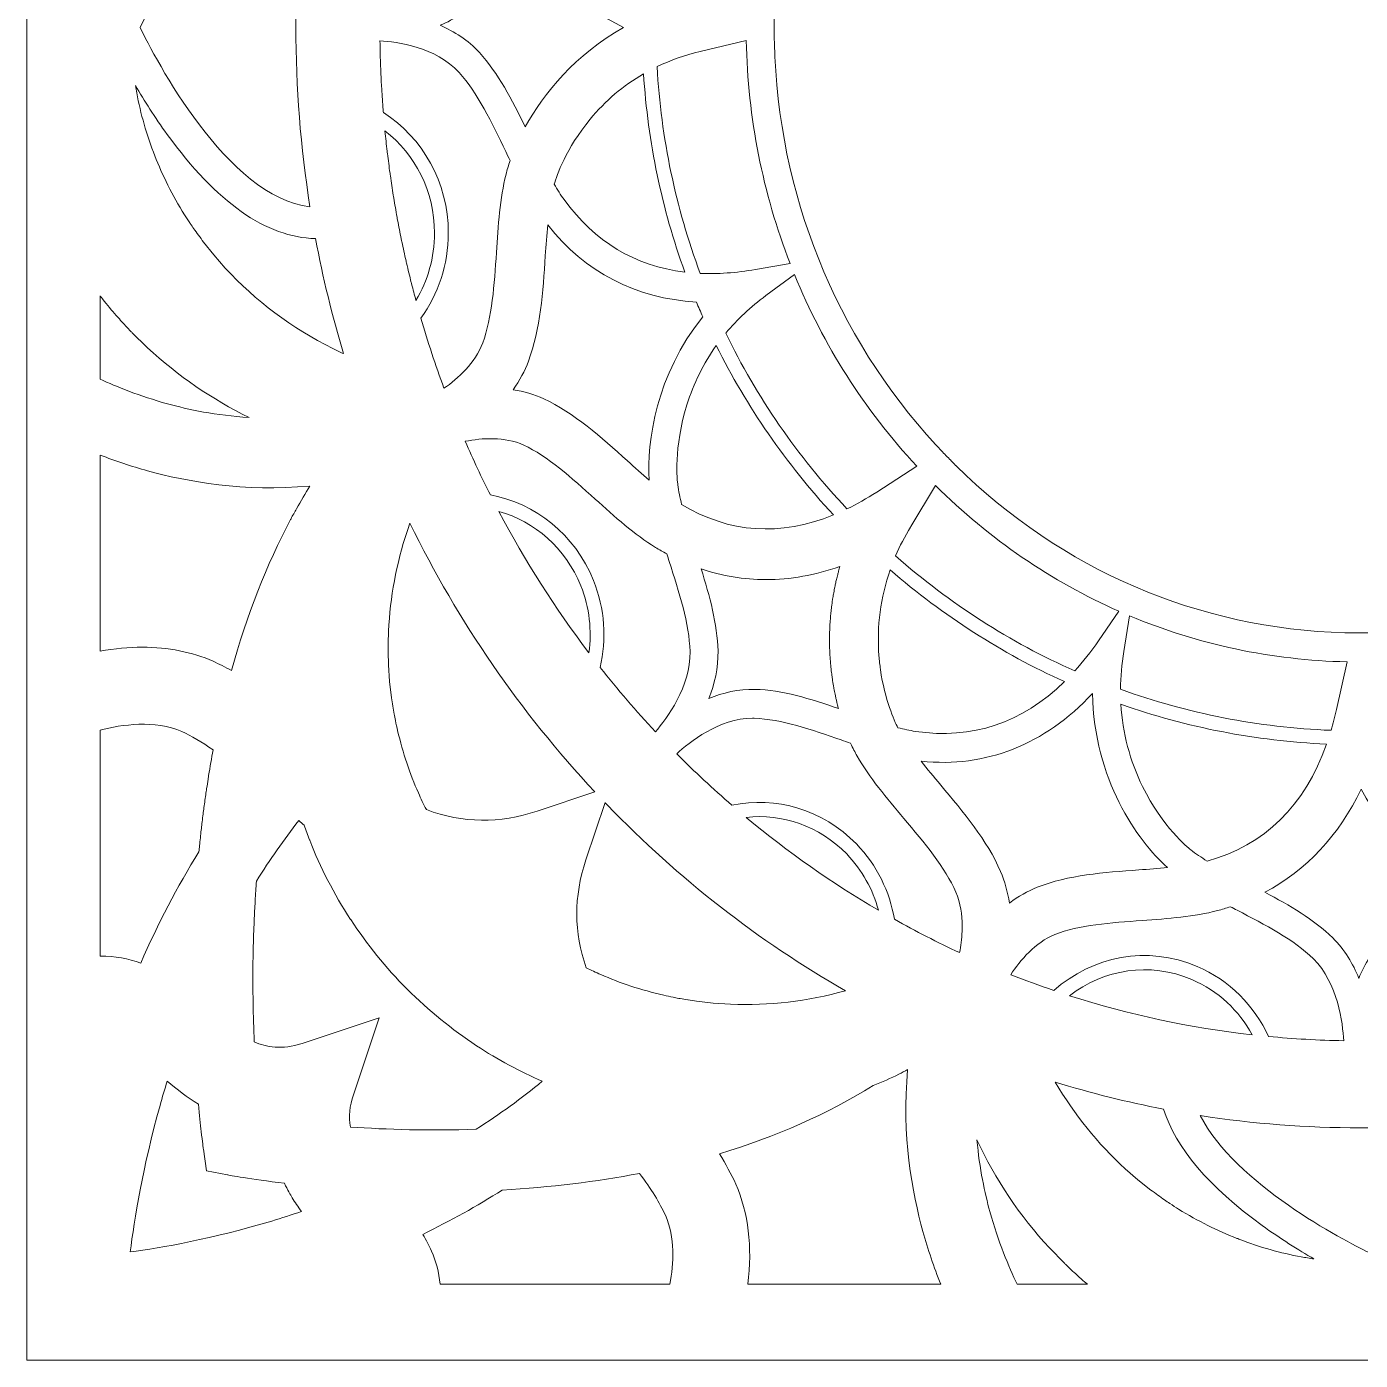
# Model space of a CAD drawing. Header units: millimetres. Extents: x -965 to 732, y -534 to 696.
# Drawn here: x 351.1 to 541.6, y 314.6 to 505 of the extents above; entities that cross this region are included whole.
import ezdxf

# ---------------------------------------------------------------- set-up
doc = ezdxf.new("R2010")
doc.units = ezdxf.units.MM
doc.header["$MEASUREMENT"] = 0
doc.layers.add('Layer 6', color=7, linetype='Continuous')

msp = doc.modelspace()

# ---------------------------------------------------------------- linework, layer by layer
at = {"layer": 'Layer 6', "lineweight": 0}
msp.add_lwpolyline([(351.09, 695.51), (351.09, 314.59), (732, 314.59), (732, 695.51), (351.09, 695.51)], dxfattribs=at)
for points, knots in [([(601.4, 444.52), (601.4, 444.52), (601.39, 444.53), (601.39, 444.53), (600.95, 444.06), (600.5, 443.6), (600.05, 443.14), (600.05, 443.14), (600.06, 443.13), (600.06, 443.13), (599.82, 442.89), (599.57, 442.65), (599.32, 442.4), (599.3, 442.39), (599.28, 442.37), (599.27, 442.35), (584.16, 427.45), (564.6, 419.05), (543.74, 418.5), (543.71, 418.5), (543.68, 418.49), (543.65, 418.49), (543.28, 418.48), (542.91, 418.47), (542.54, 418.47), (542.54, 418.47), (542.54, 418.48), (542.54, 418.48), (542.21, 418.48), (541.88, 418.47), (541.55, 418.47), (541.23, 418.47), (540.91, 418.48), (540.6, 418.48), (540.6, 418.48), (540.59, 418.47), (540.59, 418.47), (540.2, 418.47), (539.81, 418.48), (539.42, 418.49), (539.4, 418.49), (539.38, 418.5), (539.36, 418.5), (518.5, 419.04), (498.93, 427.45), (483.83, 442.35), (483.81, 442.37), (483.79, 442.39), (483.77, 442.4), (483.53, 442.64), (483.3, 442.87), (483.06, 443.11), (483.06, 443.11), (483.07, 443.12), (483.07, 443.12), (482.61, 443.58), (482.16, 444.04), (481.72, 444.51), (481.72, 444.51), (481.71, 444.5), (481.71, 444.5), (481.46, 444.76), (481.23, 445.02), (480.99, 445.28), (480.97, 445.3), (480.96, 445.32), (480.94, 445.34), (466.54, 460.96), (458.41, 481.2), (457.88, 502.78), (457.88, 502.81), (457.88, 502.84), (457.88, 502.87), (457.87, 503.27), (457.85, 503.68), (457.85, 504.08), (457.85, 504.08), (457.86, 504.08), (457.86, 504.08), (457.86, 504.4), (457.85, 504.73), (457.85, 505.05), (457.85, 505.37), (457.86, 505.69), (457.86, 506.01), (457.86, 506.01), (457.85, 506.01), (457.85, 506.01), (457.85, 506.42), (457.87, 506.82), (457.88, 507.23), (457.88, 507.26), (457.88, 507.29), (457.88, 507.32), (458.41, 528.9), (466.54, 549.14), (480.94, 564.76), (480.96, 564.78), (480.97, 564.79), (480.98, 564.81), (481.22, 565.07), (481.46, 565.33), (481.71, 565.59), (481.71, 565.59), (481.72, 565.58), (481.72, 565.58), (482.16, 566.05), (482.61, 566.52), (483.07, 566.98), (483.07, 566.98), (483.06, 566.99), (483.06, 566.99), (483.3, 567.23), (483.54, 567.46), (483.78, 567.7), (483.79, 567.71), (483.81, 567.73), (483.82, 567.74), (498.93, 582.65), (518.5, 591.05), (539.36, 591.6), (539.38, 591.6), (539.4, 591.6), (539.42, 591.6), (539.81, 591.61), (540.2, 591.63), (540.59, 591.63), (540.59, 591.63), (540.6, 591.62), (540.6, 591.62), (540.91, 591.62), (541.23, 591.63), (541.55, 591.63), (541.88, 591.63), (542.21, 591.62), (542.54, 591.62), (542.54, 591.62), (542.54, 591.63), (542.54, 591.63), (542.92, 591.62), (543.29, 591.61), (543.66, 591.6), (543.69, 591.6), (543.71, 591.6), (543.74, 591.6), (564.6, 591.05), (584.16, 582.64), (599.27, 567.74), (599.28, 567.73), (599.3, 567.71), (599.32, 567.69), (599.57, 567.45), (599.82, 567.21), (600.06, 566.96), (600.06, 566.96), (600.05, 566.95), (600.05, 566.95), (600.51, 566.49), (600.95, 566.03), (601.39, 565.57), (601.39, 565.57), (601.4, 565.57), (601.4, 565.57), (601.64, 565.32), (601.87, 565.07), (602.1, 564.82), (602.12, 564.8), (602.14, 564.78), (602.16, 564.75), (616.56, 549.13), (624.68, 528.89), (625.21, 507.32), (625.21, 507.29), (625.21, 507.25), (625.22, 507.22), (625.22, 506.81), (625.24, 506.41), (625.24, 506), (625.24, 506), (625.23, 506), (625.23, 506), (625.23, 505.68), (625.24, 505.37), (625.24, 505.05), (625.24, 504.73), (625.23, 504.41), (625.23, 504.09), (625.23, 504.09), (625.24, 504.09), (625.24, 504.09), (625.24, 503.68), (625.22, 503.28), (625.22, 502.87), (625.21, 502.84), (625.21, 502.81), (625.21, 502.77), (624.68, 481.2), (616.56, 460.96), (602.16, 445.34), (602.14, 445.32), (602.12, 445.3), (602.1, 445.28), (601.87, 445.03), (601.64, 444.77), (601.4, 444.52)], [0, 0, 0, 0, 1, 1, 1, 2, 2, 2, 3, 3, 3, 4, 4, 4, 5, 5, 5, 6, 6, 6, 7, 7, 7, 8, 8, 8, 9, 9, 9, 10, 10, 10, 11, 11, 11, 12, 12, 12, 13, 13, 13, 14, 14, 14, 15, 15, 15, 16, 16, 16, 17, 17, 17, 18, 18, 18, 19, 19, 19, 20, 20, 20, 21, 21, 21, 22, 22, 22, 23, 23, 23, 24, 24, 24, 25, 25, 25, 26, 26, 26, 27, 27, 27, 28, 28, 28, 29, 29, 29, 30, 30, 30, 31, 31, 31, 32, 32, 32, 33, 33, 33, 34, 34, 34, 35, 35, 35, 36, 36, 36, 37, 37, 37, 38, 38, 38, 39, 39, 39, 40, 40, 40, 41, 41, 41, 42, 42, 42, 43, 43, 43, 44, 44, 44, 45, 45, 45, 46, 46, 46, 47, 47, 47, 48, 48, 48, 49, 49, 49, 50, 50, 50, 51, 51, 51, 52, 52, 52, 53, 53, 53, 54, 54, 54, 55, 55, 55, 56, 56, 56, 57, 57, 57, 58, 58, 58, 59, 59, 59, 60, 60, 60, 61, 61, 61, 62, 62, 62, 63, 63, 63, 64, 64, 64, 65, 65, 65, 66, 66, 66, 67, 67, 67, 68, 68, 68, 68]), ([(391.55, 479.34), (379.72, 480.61), (369.34, 500.71), (367.28, 504.95), (368.42, 507.31), (371.49, 513.27), (375.8, 518.93), (382.4, 527.6), (387.83, 530.12), (391.52, 530.55), (390.2, 522.16), (389.53, 513.65), (389.53, 505.05), (389.53, 496.38), (390.21, 487.79), (391.55, 479.34)], [0, 0, 0, 0, 1, 1, 1, 2, 2, 2, 3, 3, 3, 4, 4, 4, 5, 5, 5, 5]), ([(422.07, 519.18), (422.15, 519.01), (422.24, 518.86), (422.32, 518.69), (422.34, 518.66), (422.36, 518.62), (422.38, 518.58), (425.42, 512.71), (430.13, 508.07), (436.31, 504.92), (429.44, 501.07), (424.95, 495.54), (422.3, 490.72), (420.42, 494.58), (418.42, 498.43), (415.75, 501.35), (414.12, 503.13), (412.15, 504.37), (410.16, 505.24), (412.15, 506.09), (414.12, 507.33), (415.76, 509.11), (418.31, 511.88), (420.26, 515.5), (422.07, 519.18)], [0, 0, 0, 0, 1, 1, 1, 2, 2, 2, 3, 3, 3, 4, 4, 4, 5, 5, 5, 6, 6, 6, 7, 7, 7, 8, 8, 8, 8]), ([(412.85, 498.5), (415.49, 495.62), (417.53, 491.35), (419.51, 487.22), (419.72, 486.79), (419.93, 486.35), (420.14, 485.92), (419.89, 485.22), (419.7, 484.57), (419.55, 483.98), (418.7, 480.55), (418.43, 476.61), (418.18, 472.8), (417.88, 468.22), (417.56, 463.48), (416.23, 459.9), (415.15, 457.01), (412.68, 454.8), (410.69, 453.4), (409.46, 456.71), (408.37, 460.06), (407.39, 463.44), (409.85, 466.83), (411.31, 471.03), (411.31, 475.58), (411.31, 482.84), (407.6, 489.21), (402.03, 492.8), (402.01, 492.98), (402, 493.15), (401.98, 493.33), (401.98, 493.41), (401.97, 493.48), (401.97, 493.56), (401.89, 494.55), (401.83, 495.55), (401.77, 496.55), (401.77, 496.6), (401.76, 496.66), (401.76, 496.72), (401.71, 497.73), (401.66, 498.75), (401.62, 499.77), (401.62, 499.81), (401.62, 499.85), (401.62, 499.89), (401.59, 500.92), (401.56, 501.96), (401.55, 503), (401.55, 503.01), (401.55, 503.01), (401.55, 503.02), (403.96, 502.89), (409.49, 502.17), (412.85, 498.5)], [0, 0, 0, 0, 1, 1, 1, 2, 2, 2, 3, 3, 3, 4, 4, 4, 5, 5, 5, 6, 6, 6, 7, 7, 7, 8, 8, 8, 9, 9, 9, 10, 10, 10, 11, 11, 11, 12, 12, 12, 13, 13, 13, 14, 14, 14, 15, 15, 15, 16, 16, 16, 17, 17, 17, 18, 18, 18, 18]), ([(447.29, 469.82), (443.79, 479.2), (441.7, 489.13), (441.13, 499.34), (443.06, 500.27), (445.11, 501), (447.3, 501.52), (447.3, 501.52), (453.86, 503.08), (453.86, 503.08), (454.09, 492), (456.23, 481.24), (460.12, 471.22), (460.12, 471.22), (455.19, 470.37), (455.19, 470.37), (452.4, 469.89), (449.77, 469.71), (447.29, 469.82)], [0, 0, 0, 0, 1, 1, 1, 2, 2, 2, 3, 3, 3, 4, 4, 4, 5, 5, 5, 6, 6, 6, 6]), ([(439.19, 498.32), (439.82, 488.54), (441.81, 479.03), (445.09, 470), (437.99, 470.87), (432.21, 474.32), (427.85, 480.35), (427.36, 481.02), (426.89, 481.76), (426.43, 482.55), (426.79, 483.79), (428.12, 487.65), (431.55, 491.82), (433.74, 494.47), (436.3, 496.64), (439.19, 498.32)], [0, 0, 0, 0, 1, 1, 1, 2, 2, 2, 3, 3, 3, 4, 4, 4, 5, 5, 5, 5]), ([(371.15, 489.67), (378.18, 479.96), (385.31, 474.95), (392.34, 474.78), (393.39, 469.23), (394.72, 463.75), (396.34, 458.35), (395.82, 458.59), (395.31, 458.83), (394.81, 459.08), (388.94, 462.01), (383.76, 465.88), (379.46, 470.57), (379.46, 470.57), (377.81, 472.44), (377.81, 472.44), (377.81, 472.44), (376.35, 474.28), (376.35, 474.28), (376.11, 474.61), (375.87, 474.94), (375.61, 475.29), (375.39, 475.59), (375.17, 475.89), (374.95, 476.2), (374.78, 476.45), (374.62, 476.7), (374.45, 476.95), (374.45, 476.95), (374.38, 477.05), (374.38, 477.05), (374.12, 477.44), (373.86, 477.82), (373.64, 478.18), (371.9, 480.98), (370.47, 483.81), (369.4, 486.58), (368.22, 489.61), (367.35, 492.64), (366.81, 495.58), (366.74, 495.93), (366.68, 496.28), (366.62, 496.63), (367.88, 494.49), (369.39, 492.09), (371.15, 489.67)], [0, 0, 0, 0, 1, 1, 1, 2, 2, 2, 3, 3, 3, 4, 4, 4, 5, 5, 5, 6, 6, 6, 7, 7, 7, 8, 8, 8, 9, 9, 9, 10, 10, 10, 11, 11, 11, 12, 12, 12, 13, 13, 13, 14, 14, 14, 15, 15, 15, 15]), ([(409.34, 475.58), (409.34, 472.05), (408.37, 468.76), (406.68, 465.96), (406.47, 466.74), (406.27, 467.52), (406.07, 468.3), (406.05, 468.37), (406.03, 468.44), (406.01, 468.52), (405.78, 469.43), (405.56, 470.35), (405.35, 471.27), (405.32, 471.39), (405.29, 471.5), (405.27, 471.62), (405.06, 472.52), (404.87, 473.42), (404.68, 474.32), (404.65, 474.46), (404.62, 474.6), (404.59, 474.73), (404.41, 475.63), (404.23, 476.53), (404.07, 477.43), (404.04, 477.57), (404.01, 477.71), (403.99, 477.86), (403.82, 478.76), (403.67, 479.66), (403.52, 480.57), (403.49, 480.71), (403.47, 480.84), (403.45, 480.98), (403.3, 481.9), (403.16, 482.82), (403.03, 483.74), (403.01, 483.86), (403, 483.99), (402.98, 484.12), (402.85, 485.05), (402.73, 485.98), (402.61, 486.92), (402.6, 487.03), (402.59, 487.15), (402.57, 487.26), (402.46, 488.21), (402.36, 489.16), (402.26, 490.12), (402.26, 490.14), (402.26, 490.16), (402.26, 490.17), (406.56, 486.84), (409.34, 481.54), (409.34, 475.58)], [0, 0, 0, 0, 1, 1, 1, 2, 2, 2, 3, 3, 3, 4, 4, 4, 5, 5, 5, 6, 6, 6, 7, 7, 7, 8, 8, 8, 9, 9, 9, 10, 10, 10, 11, 11, 11, 12, 12, 12, 13, 13, 13, 14, 14, 14, 15, 15, 15, 16, 16, 16, 17, 17, 17, 18, 18, 18, 18]), ([(440, 440.28), (438.98, 441.15), (437.94, 442.09), (436.88, 443.05), (433.14, 446.42), (429.27, 449.9), (424.93, 451.9), (423.58, 452.52), (422.13, 452.95), (420.58, 453.2), (421.51, 454.51), (422.24, 455.88), (422.76, 457.3), (424.47, 461.89), (424.82, 467.18), (425.16, 472.31), (425.27, 473.83), (425.37, 475.32), (425.5, 476.74), (430.85, 469.96), (438.08, 466.23), (446.75, 465.72), (447.04, 465.01), (447.34, 464.31), (447.65, 463.61), (441, 455.31), (439.62, 445.74), (440, 440.28)], [0, 0, 0, 0, 1, 1, 1, 2, 2, 2, 3, 3, 3, 4, 4, 4, 5, 5, 5, 6, 6, 6, 7, 7, 7, 8, 8, 8, 9, 9, 9, 9]), ([(450.94, 461.27), (452.58, 463.24), (454.49, 465.04), (456.67, 466.64), (456.67, 466.64), (460.75, 469.64), (460.75, 469.64), (464.86, 459.61), (470.73, 450.35), (478.21, 442.28), (478.21, 442.28), (472.5, 438.58), (472.5, 438.58), (471.07, 437.66), (469.66, 436.86), (468.25, 436.18), (461.15, 443.72), (455.35, 452.17), (450.94, 461.27)], [0, 0, 0, 0, 1, 1, 1, 2, 2, 2, 3, 3, 3, 4, 4, 4, 5, 5, 5, 6, 6, 6, 6]), ([(361.58, 466.6), (361.66, 466.5), (361.74, 466.4), (361.81, 466.3), (361.85, 466.25), (361.89, 466.2), (361.92, 466.16), (362.6, 465.31), (363.28, 464.5), (363.86, 463.81), (363.91, 463.76), (363.95, 463.71), (363.97, 463.69), (364.44, 463.17), (364.92, 462.66), (365.39, 462.15), (365.39, 462.15), (366, 461.49), (366, 461.49), (366.06, 461.44), (366.11, 461.38), (366.16, 461.33), (366.16, 461.33), (368.27, 459.27), (368.27, 459.27), (368.27, 459.27), (368.35, 459.19), (368.35, 459.19), (372.68, 455.19), (377.6, 451.81), (382.85, 449.24), (378.17, 449.52), (374.12, 450.38), (371.19, 451.19), (367.24, 452.28), (363.91, 453.64), (361.58, 454.72), (361.58, 454.72), (361.58, 466.6), (361.58, 466.6)], [0, 0, 0, 0, 1, 1, 1, 2, 2, 2, 3, 3, 3, 4, 4, 4, 5, 5, 5, 6, 6, 6, 7, 7, 7, 8, 8, 8, 9, 9, 9, 10, 10, 10, 11, 11, 11, 12, 12, 12, 13, 13, 13, 13]), ([(444.63, 436.81), (444.4, 437.78), (444.21, 438.72), (444.09, 439.63), (444.02, 440.15), (443.45, 444.88), (445.39, 451.03), (446.36, 454.11), (447.77, 456.94), (449.58, 459.5), (453.92, 450.77), (459.53, 442.63), (466.32, 435.32), (458.72, 432.22), (451.45, 432.71), (444.63, 436.81)], [0, 0, 0, 0, 1, 1, 1, 2, 2, 2, 3, 3, 3, 4, 4, 4, 5, 5, 5, 5]), ([(432.04, 425.97), (429.38, 432.59), (423.7, 436.99), (417.32, 438.17), (416.06, 440.68), (414.86, 443.23), (413.73, 445.83), (416.1, 446.3), (419.35, 446.54), (422.08, 445.29), (425.47, 443.73), (428.93, 440.61), (432.28, 437.59), (435.06, 435.08), (437.94, 432.49), (440.89, 430.69), (441.43, 430.36), (441.97, 430.05), (442.51, 429.76), (442.63, 429.4), (442.75, 429.03), (442.86, 428.67), (444.27, 424.3), (445.73, 419.78), (445.83, 415.81), (445.94, 410.79), (442.51, 406.23), (440.89, 404.36), (438.13, 407.32), (435.5, 410.38), (433, 413.54), (433.93, 417.55), (433.68, 421.88), (432.04, 425.97)], [0, 0, 0, 0, 1, 1, 1, 2, 2, 2, 3, 3, 3, 4, 4, 4, 5, 5, 5, 6, 6, 6, 7, 7, 7, 8, 8, 8, 9, 9, 9, 10, 10, 10, 11, 11, 11, 11]), ([(361.58, 443.87), (363.81, 443.01), (366.07, 442.26), (368.34, 441.63), (373.88, 440.09), (382.19, 438.56), (391.53, 439.45), (390.87, 438.38), (390.23, 437.3), (389.61, 436.19), (389.35, 435.72), (389.09, 435.24), (388.84, 434.77), (388.82, 434.73), (388.8, 434.69), (388.78, 434.65), (385.35, 428.21), (382.53, 421), (380.33, 413.1), (379.45, 413.59), (378.58, 414.03), (377.7, 414.42), (374.7, 415.75), (371.3, 416.43), (367.61, 416.43), (365.68, 416.43), (363.66, 416.24), (361.58, 415.86), (361.58, 415.86), (361.58, 443.87), (361.58, 443.87)], [0, 0, 0, 0, 1, 1, 1, 2, 2, 2, 3, 3, 3, 4, 4, 4, 5, 5, 5, 6, 6, 6, 7, 7, 7, 8, 8, 8, 9, 9, 9, 10, 10, 10, 10]), ([(507.09, 421.57), (507.09, 421.57), (504.18, 417.36), (504.18, 417.36), (503.09, 415.78), (501.96, 414.34), (500.78, 413.04), (491.55, 417.14), (482.93, 422.65), (475.19, 429.46), (475.8, 430.86), (476.5, 432.24), (477.32, 433.59), (477.32, 433.59), (477.35, 433.67), (477.35, 433.67), (477.35, 433.67), (480.89, 439.53), (480.89, 439.53), (488.63, 431.85), (497.49, 425.81), (507.09, 421.57)], [0, 0, 0, 0, 1, 1, 1, 2, 2, 2, 3, 3, 3, 4, 4, 4, 5, 5, 5, 6, 6, 6, 7, 7, 7, 7]), ([(418.53, 435.82), (423.63, 434.38), (428.05, 430.61), (430.23, 425.2), (431.49, 422.06), (431.82, 418.77), (431.38, 415.64), (426.56, 421.98), (422.27, 428.72), (418.53, 435.82)], [0, 0, 0, 0, 1, 1, 1, 2, 2, 2, 3, 3, 3, 3]), ([(402.77, 418.74), (403, 423.54), (403.89, 428.31), (405.43, 432.97), (405.56, 433.35), (405.69, 433.74), (405.83, 434.13), (412.71, 420.05), (421.58, 407.18), (432.24, 395.77), (432.24, 395.77), (424.01, 393.02), (424.01, 393.02), (418.6, 391.22), (413.41, 391.29), (408.17, 393.23), (407.78, 394.01), (407.4, 394.8), (407.03, 395.62), (405.82, 398.34), (404.82, 401.33), (404.07, 404.51), (403.96, 404.98), (403.86, 405.45), (403.76, 405.98), (403.7, 406.28), (403.64, 406.58), (403.58, 406.88), (403.51, 407.24), (403.46, 407.61), (403.39, 408.03), (403.33, 408.43), (403.27, 408.82), (403.2, 409.21), (403.2, 409.21), (402.93, 411.55), (402.93, 411.55), (402.93, 411.55), (402.77, 413.92), (402.77, 413.92), (402.7, 415.53), (402.7, 417.14), (402.77, 418.74)], [0, 0, 0, 0, 1, 1, 1, 2, 2, 2, 3, 3, 3, 4, 4, 4, 5, 5, 5, 6, 6, 6, 7, 7, 7, 8, 8, 8, 9, 9, 9, 10, 10, 10, 11, 11, 11, 12, 12, 12, 13, 13, 13, 14, 14, 14, 14]), ([(465.76, 416.78), (465.77, 416.45), (465.78, 416.11), (465.79, 415.78), (465.8, 415.72), (465.8, 415.67), (465.8, 415.61), (465.82, 415.21), (465.85, 414.82), (465.88, 414.43), (465.88, 414.4), (465.88, 414.37), (465.88, 414.34), (465.91, 414), (465.94, 413.66), (465.98, 413.32), (465.99, 413.23), (466, 413.13), (466.01, 413.04), (466.05, 412.76), (466.08, 412.48), (466.12, 412.21), (466.13, 412.11), (466.14, 412.02), (466.16, 411.93), (466.21, 411.58), (466.26, 411.24), (466.32, 410.9), (466.33, 410.84), (466.34, 410.79), (466.35, 410.74), (466.4, 410.46), (466.45, 410.19), (466.5, 409.92), (466.53, 409.78), (466.56, 409.64), (466.59, 409.5), (466.63, 409.33), (466.67, 409.16), (466.7, 408.99), (466.74, 408.83), (466.78, 408.67), (466.82, 408.51), (466.85, 408.39), (466.88, 408.27), (466.91, 408.15), (466.95, 407.99), (466.98, 407.84), (467.02, 407.68), (463.05, 409.05), (459, 410.31), (455.12, 410.41), (452.75, 410.48), (450.51, 409.92), (448.51, 409.08), (449.33, 411.13), (449.88, 413.45), (449.83, 415.91), (449.74, 419.73), (448.64, 423.7), (447.41, 427.62), (450.42, 426.6), (453.52, 426.08), (456.67, 426.08), (456.67, 426.08), (456.67, 426.08), (456.67, 426.08), (460.15, 426.08), (463.69, 426.71), (467.23, 427.96), (467.16, 427.74), (467.11, 427.51), (467.05, 427.29), (467.01, 427.12), (466.96, 426.96), (466.92, 426.8), (466.86, 426.56), (466.81, 426.33), (466.75, 426.1), (466.7, 425.89), (466.66, 425.69), (466.61, 425.48), (466.57, 425.27), (466.52, 425.07), (466.48, 424.86), (466.42, 424.57), (466.37, 424.29), (466.32, 424), (466.29, 423.84), (466.27, 423.68), (466.24, 423.52), (466.18, 423.15), (466.13, 422.79), (466.08, 422.42), (466.06, 422.28), (466.05, 422.14), (466.03, 422), (465.99, 421.71), (465.96, 421.42), (465.93, 421.13), (465.92, 421), (465.91, 420.87), (465.9, 420.74), (465.87, 420.39), (465.84, 420.04), (465.82, 419.7), (465.82, 419.64), (465.81, 419.58), (465.81, 419.52), (465.79, 419.1), (465.77, 418.69), (465.76, 418.28), (465.76, 418.21), (465.76, 418.14), (465.76, 418.07), (465.76, 417.74), (465.76, 417.4), (465.76, 417.07), (465.76, 416.97), (465.76, 416.88), (465.76, 416.78)], [0, 0, 0, 0, 1, 1, 1, 2, 2, 2, 3, 3, 3, 4, 4, 4, 5, 5, 5, 6, 6, 6, 7, 7, 7, 8, 8, 8, 9, 9, 9, 10, 10, 10, 11, 11, 11, 12, 12, 12, 13, 13, 13, 14, 14, 14, 15, 15, 15, 16, 16, 16, 17, 17, 17, 18, 18, 18, 19, 19, 19, 20, 20, 20, 21, 21, 21, 22, 22, 22, 23, 23, 23, 24, 24, 24, 25, 25, 25, 26, 26, 26, 27, 27, 27, 28, 28, 28, 29, 29, 29, 30, 30, 30, 31, 31, 31, 32, 32, 32, 33, 33, 33, 34, 34, 34, 35, 35, 35, 36, 36, 36, 37, 37, 37, 38, 38, 38, 39, 39, 39, 40, 40, 40, 40]), ([(474.42, 427.48), (481.99, 420.91), (490.36, 415.56), (499.31, 411.51), (493.25, 405.6), (486.11, 403.21), (478.03, 404.41), (477.22, 404.53), (476.38, 404.71), (475.52, 404.93), (475, 405.94), (473.65, 408.89), (473.03, 413.24), (473.03, 413.25), (473.03, 413.27), (473.03, 413.28), (472.99, 413.58), (472.95, 413.88), (472.91, 414.19), (472.91, 414.21), (472.91, 414.24), (472.91, 414.26), (472.87, 414.57), (472.84, 414.89), (472.82, 415.21), (472.5, 419.43), (473.04, 423.53), (474.42, 427.48)], [0, 0, 0, 0, 1, 1, 1, 2, 2, 2, 3, 3, 3, 4, 4, 4, 5, 5, 5, 6, 6, 6, 7, 7, 7, 8, 8, 8, 9, 9, 9, 9]), ([(507.32, 410.42), (507.33, 412.19), (507.48, 413.98), (507.78, 415.81), (507.78, 415.81), (508.62, 420.91), (508.62, 420.91), (518.38, 416.82), (528.86, 414.57), (539.67, 414.34), (539.67, 414.34), (538.16, 407.53), (538.16, 407.53), (537.93, 406.5), (537.67, 405.52), (537.39, 404.56), (526.99, 404.98), (516.88, 406.97), (507.32, 410.42)], [0, 0, 0, 0, 1, 1, 1, 2, 2, 2, 3, 3, 3, 4, 4, 4, 5, 5, 5, 6, 6, 6, 6]), ([(503.32, 409.81), (503.32, 409.81), (503.33, 409.8), (503.33, 409.8), (503.5, 397.63), (509.69, 388.82), (514.03, 384.96), (512.71, 384.83), (511.33, 384.73), (509.92, 384.63), (504.97, 384.27), (499.85, 383.91), (495.42, 382.14), (494.04, 381.6), (492.72, 380.84), (491.45, 379.89), (491.21, 381.49), (490.79, 382.99), (490.19, 384.38), (488.26, 388.87), (484.89, 392.88), (481.63, 396.75), (480.66, 397.91), (479.71, 399.04), (478.83, 400.15), (488.1, 399.18), (496.45, 402.49), (503.32, 409.81)], [0, 0, 0, 0, 1, 1, 1, 2, 2, 2, 3, 3, 3, 4, 4, 4, 5, 5, 5, 6, 6, 6, 7, 7, 7, 8, 8, 8, 9, 9, 9, 9]), ([(536.75, 402.58), (533.62, 393.76), (527.9, 388.15), (519.68, 385.89), (518.85, 386.41), (518.06, 386.94), (517.35, 387.5), (516.94, 387.81), (513.31, 390.75), (510.48, 396.52), (508.65, 400.23), (507.61, 404.17), (507.37, 408.28), (516.73, 404.98), (526.61, 403.05), (536.75, 402.58)], [0, 0, 0, 0, 1, 1, 1, 2, 2, 2, 3, 3, 3, 4, 4, 4, 5, 5, 5, 5]), ([(361.58, 372.32), (361.58, 372.32), (361.58, 404.6), (361.58, 404.6), (364.66, 405.38), (369.41, 406.07), (373.24, 404.37), (374.61, 403.76), (376.08, 402.9), (377.72, 401.76), (377.5, 400.55), (377.28, 399.34), (377.08, 398.11), (377.05, 397.94), (377.03, 397.76), (377, 397.58), (376.93, 397.13), (376.86, 396.68), (376.79, 396.23), (376.75, 395.94), (376.7, 395.66), (376.66, 395.37), (376.61, 395.02), (376.56, 394.66), (376.51, 394.31), (376.47, 393.97), (376.42, 393.62), (376.37, 393.28), (376.33, 392.97), (376.29, 392.66), (376.26, 392.35), (376.21, 391.98), (376.16, 391.61), (376.12, 391.23), (376.08, 390.93), (376.05, 390.63), (376.01, 390.32), (375.97, 389.95), (375.93, 389.58), (375.89, 389.2), (375.85, 388.83), (375.81, 388.46), (375.78, 388.09), (375.75, 387.8), (375.71, 387.51), (375.69, 387.21), (372.6, 382.24), (369.83, 376.92), (367.38, 371.3), (365.62, 371.97), (363.69, 372.32), (361.62, 372.32), (361.61, 372.32), (361.6, 372.32), (361.58, 372.32)], [0, 0, 0, 0, 1, 1, 1, 2, 2, 2, 3, 3, 3, 4, 4, 4, 5, 5, 5, 6, 6, 6, 7, 7, 7, 8, 8, 8, 9, 9, 9, 10, 10, 10, 11, 11, 11, 12, 12, 12, 13, 13, 13, 14, 14, 14, 15, 15, 15, 16, 16, 16, 17, 17, 17, 18, 18, 18, 18]), ([(484.68, 376), (484.68, 375.96), (484.68, 375.91), (484.68, 375.87), (484.64, 374.77), (484.5, 373.73), (484.33, 372.81), (481.16, 374.28), (478.06, 375.87), (475.03, 377.57), (474.35, 381.51), (472.54, 385.29), (469.6, 388.33), (464.77, 393.31), (458.05, 395.15), (451.82, 393.86), (449.11, 396.2), (446.48, 398.65), (443.94, 401.21), (445.71, 402.85), (450, 406.28), (454.74, 406.28), (454.83, 406.28), (454.92, 406.28), (455.01, 406.28), (458.85, 406.17), (463.22, 404.65), (467.44, 403.18), (467.88, 403.02), (468.32, 402.87), (468.77, 402.71), (469.08, 402.04), (469.39, 401.42), (469.69, 400.89), (471.43, 397.84), (473.94, 394.87), (476.36, 391.99), (479.28, 388.52), (482.3, 384.94), (483.8, 381.44), (484.46, 379.9), (484.69, 378.2), (484.69, 376.58), (484.69, 376.53), (484.69, 376.47), (484.69, 376.42), (484.69, 376.28), (484.69, 376.14), (484.68, 376)], [0, 0, 0, 0, 1, 1, 1, 2, 2, 2, 3, 3, 3, 4, 4, 4, 5, 5, 5, 6, 6, 6, 7, 7, 7, 8, 8, 8, 9, 9, 9, 10, 10, 10, 11, 11, 11, 12, 12, 12, 13, 13, 13, 14, 14, 14, 15, 15, 15, 16, 16, 16, 16]), ([(537.62, 374.92), (534.95, 377.56), (531.46, 379.57), (527.92, 381.43), (533.87, 384.57), (538.54, 389.55), (541.69, 396.16), (545.41, 389.07), (550.73, 384.43), (555.39, 381.68), (551.65, 379.75), (547.93, 377.67), (545.12, 374.91), (543.39, 373.22), (542.19, 371.19), (541.36, 369.14), (540.53, 371.19), (539.34, 373.23), (537.62, 374.92)], [0, 0, 0, 0, 1, 1, 1, 2, 2, 2, 3, 3, 3, 4, 4, 4, 5, 5, 5, 6, 6, 6, 6]), ([(446.77, 365.87), (446.38, 365.94), (445.98, 366), (445.56, 366.06), (445.56, 366.06), (445.52, 366.07), (445.52, 366.07), (445.15, 366.12), (444.79, 366.18), (444.42, 366.24), (444.14, 366.3), (443.86, 366.35), (443.56, 366.41), (443.56, 366.41), (443.44, 366.44), (443.44, 366.44), (442.97, 366.53), (442.51, 366.62), (442.07, 366.72), (438.85, 367.48), (435.82, 368.47), (433.08, 369.68), (433.08, 369.68), (433.07, 369.68), (433.07, 369.68), (432.38, 369.99), (431.7, 370.31), (431.02, 370.64), (429.23, 375.74), (429.2, 380.79), (430.96, 386.07), (430.96, 386.07), (433.69, 394.23), (433.69, 394.23), (433.81, 394.11), (433.93, 393.98), (434.05, 393.85), (444.18, 383.38), (455.59, 374.48), (468.04, 367.37), (462.63, 365.86), (457.12, 365.21), (451.62, 365.44), (451.62, 365.44), (449.13, 365.61), (449.13, 365.61), (449.13, 365.61), (446.77, 365.87), (446.77, 365.87)], [0, 0, 0, 0, 1, 1, 1, 2, 2, 2, 3, 3, 3, 4, 4, 4, 5, 5, 5, 6, 6, 6, 7, 7, 7, 8, 8, 8, 9, 9, 9, 10, 10, 10, 11, 11, 11, 12, 12, 12, 13, 13, 13, 14, 14, 14, 15, 15, 15, 16, 16, 16, 16]), ([(453.85, 392.13), (458.97, 392.68), (464.29, 390.94), (468.21, 386.9), (470.44, 384.59), (471.94, 381.82), (472.73, 378.88), (466.1, 382.75), (459.79, 387.18), (453.85, 392.13)], [0, 0, 0, 0, 1, 1, 1, 2, 2, 2, 3, 3, 3, 3]), ([(397.75, 352.51), (397.75, 352.51), (401.41, 363.5), (401.41, 363.5), (401.41, 363.5), (390.42, 359.84), (390.42, 359.84), (387.52, 358.87), (385.3, 359.34), (383.6, 360.06), (383.43, 363.82), (383.37, 367.57), (383.41, 371.27), (383.41, 371.39), (383.41, 371.51), (383.41, 371.63), (383.43, 372.47), (383.44, 373.31), (383.46, 374.15), (383.47, 374.28), (383.47, 374.41), (383.47, 374.53), (383.5, 375.4), (383.53, 376.26), (383.57, 377.11), (383.57, 377.2), (383.57, 377.29), (383.58, 377.38), (383.62, 378.3), (383.66, 379.22), (383.72, 380.14), (383.72, 380.16), (383.72, 380.18), (383.72, 380.2), (383.78, 381.15), (383.84, 382.09), (383.91, 383.03), (385.81, 386.08), (387.83, 388.97), (389.94, 391.66), (390.2, 391.43), (390.46, 391.22), (390.72, 391.01), (390.96, 390.31), (391.22, 389.61), (391.49, 388.91), (391.49, 388.91), (391.51, 388.85), (391.51, 388.85), (393, 385.02), (394.97, 381.21), (397.36, 377.53), (397.36, 377.53), (397.37, 377.52), (397.37, 377.52), (399.67, 374.02), (402.38, 370.68), (405.44, 367.58), (408.51, 364.55), (411.83, 361.83), (415.34, 359.52), (418.4, 357.52), (421.55, 355.82), (424.73, 354.44), (421.8, 352.02), (418.63, 349.72), (415.27, 347.59), (408.63, 347.35), (402.5, 347.55), (397.33, 347.9), (397.08, 349.4), (397.21, 350.92), (397.75, 352.51)], [0, 0, 0, 0, 1, 1, 1, 2, 2, 2, 3, 3, 3, 4, 4, 4, 5, 5, 5, 6, 6, 6, 7, 7, 7, 8, 8, 8, 9, 9, 9, 10, 10, 10, 11, 11, 11, 12, 12, 12, 13, 13, 13, 14, 14, 14, 15, 15, 15, 16, 16, 16, 17, 17, 17, 18, 18, 18, 19, 19, 19, 20, 20, 20, 21, 21, 21, 22, 22, 22, 23, 23, 23, 24, 24, 24, 24]), ([(518.25, 370.85), (511.14, 373.89), (503.27, 372.29), (497.81, 367.41), (495.75, 368.11), (493.69, 368.86), (491.65, 369.66), (493, 371.73), (495.14, 374.28), (497.93, 375.39), (501.38, 376.76), (505.97, 377.09), (510.4, 377.4), (514.08, 377.67), (517.88, 377.94), (521.2, 378.82), (521.81, 378.98), (522.41, 379.16), (523, 379.36), (523.33, 379.19), (523.65, 379.02), (523.97, 378.86), (527.96, 376.8), (532.08, 374.67), (534.86, 371.93), (538.37, 368.47), (539.06, 362.73), (539.19, 360.23), (535.59, 360.29), (532.01, 360.5), (528.45, 360.84), (526.44, 365.21), (522.91, 368.86), (518.25, 370.85)], [0, 0, 0, 0, 1, 1, 1, 2, 2, 2, 3, 3, 3, 4, 4, 4, 5, 5, 5, 6, 6, 6, 7, 7, 7, 8, 8, 8, 9, 9, 9, 10, 10, 10, 11, 11, 11, 11]), ([(526.12, 361.08), (517.25, 362.08), (508.54, 363.94), (500.05, 366.66), (504.9, 370.43), (511.49, 371.54), (517.49, 368.98), (521.29, 367.35), (524.25, 364.51), (526.12, 361.08)], [0, 0, 0, 0, 1, 1, 1, 2, 2, 2, 3, 3, 3, 3]), ([(386.1, 334.48), (377.63, 331.94), (370.32, 330.67), (365.88, 330.06), (366.46, 334.66), (367.68, 342.21), (370.13, 350.98), (370.46, 352.15), (370.8, 353.31), (371.16, 354.46), (372.56, 353.27), (374.03, 352.12), (375.61, 351.17), (375.75, 349.61), (375.89, 348.29), (376.01, 347.27), (376.18, 345.75), (376.31, 344.87), (376.33, 344.74), (376.33, 344.74), (376.79, 341.65), (376.79, 341.65), (376.79, 341.65), (379.76, 341.07), (379.76, 341.07), (379.99, 341.03), (382.98, 340.46), (387.9, 339.88), (388.36, 338.92), (388.79, 338.2), (389.02, 337.8), (389.4, 337.16), (389.83, 336.52), (390.32, 335.84), (388.92, 335.37), (387.52, 334.91), (386.1, 334.48)], [0, 0, 0, 0, 1, 1, 1, 2, 2, 2, 3, 3, 3, 4, 4, 4, 5, 5, 5, 6, 6, 6, 7, 7, 7, 8, 8, 8, 9, 9, 9, 10, 10, 10, 11, 11, 11, 12, 12, 12, 12]), ([(454.08, 325.45), (454.76, 330.76), (454.17, 335.68), (452.36, 339.76), (451.73, 341.18), (450.95, 342.61), (450.02, 344.1), (458.12, 346.54), (465.47, 349.78), (472.01, 353.82), (473.29, 354.34), (474.51, 354.89), (475.66, 355.45), (476.08, 355.66), (476.5, 355.88), (476.91, 356.1), (476.04, 346.77), (477.57, 338.49), (479.1, 332.99), (479.81, 330.43), (480.66, 327.9), (481.64, 325.45), (481.64, 325.45), (454.08, 325.45), (454.08, 325.45)], [0, 0, 0, 0, 1, 1, 1, 2, 2, 2, 3, 3, 3, 4, 4, 4, 5, 5, 5, 6, 6, 6, 7, 7, 7, 8, 8, 8, 8]), ([(533.12, 329.37), (530.22, 329.89), (527.23, 330.74), (524.22, 331.89), (524.22, 331.89), (524.07, 331.97), (524.07, 331.97), (524.07, 331.97), (523.91, 332.01), (523.91, 332.01), (521.16, 333.08), (518.37, 334.48), (515.62, 336.17), (515.21, 336.43), (514.8, 336.7), (514.37, 336.99), (514.11, 337.16), (513.85, 337.33), (513.59, 337.5), (513.27, 337.72), (512.97, 337.95), (512.64, 338.19), (512.32, 338.43), (511.99, 338.67), (511.66, 338.9), (511.66, 338.9), (509.8, 340.37), (509.8, 340.37), (509.8, 340.37), (508, 341.94), (508, 341.94), (504.06, 345.54), (500.71, 349.69), (498, 354.33), (503.08, 352.76), (508.24, 351.47), (513.46, 350.47), (515.22, 344.93), (519.95, 339.34), (527.55, 333.84), (530.14, 331.97), (532.71, 330.36), (534.95, 329.07), (534.34, 329.16), (533.73, 329.26), (533.12, 329.37)], [0, 0, 0, 0, 1, 1, 1, 2, 2, 2, 3, 3, 3, 4, 4, 4, 5, 5, 5, 6, 6, 6, 7, 7, 7, 8, 8, 8, 9, 9, 9, 10, 10, 10, 11, 11, 11, 12, 12, 12, 13, 13, 13, 14, 14, 14, 15, 15, 15, 15]), ([(518.7, 349.55), (526.22, 348.38), (533.85, 347.79), (541.55, 347.79), (550.2, 347.79), (558.77, 348.54), (567.19, 350.02), (562.48, 339.99), (546.48, 331.75), (542.83, 329.97), (539.25, 331.72), (523.68, 339.74), (518.7, 349.55)], [0, 0, 0, 0, 1, 1, 1, 2, 2, 2, 3, 3, 3, 4, 4, 4, 4]), ([(492.55, 325.45), (491.35, 327.94), (489.85, 331.53), (488.66, 335.84), (487.94, 338.44), (487.17, 341.98), (486.81, 346.06), (489.42, 340.47), (492.94, 335.22), (497.17, 330.63), (497.17, 330.63), (499.3, 328.45), (499.3, 328.45), (499.35, 328.4), (499.4, 328.35), (499.45, 328.3), (499.45, 328.3), (500.1, 327.68), (500.1, 327.68), (500.61, 327.21), (501.12, 326.73), (501.64, 326.26), (501.68, 326.22), (501.73, 326.18), (501.75, 326.16), (502.02, 325.93), (502.3, 325.7), (502.59, 325.45), (502.59, 325.45), (492.55, 325.45), (492.55, 325.45)], [0, 0, 0, 0, 1, 1, 1, 2, 2, 2, 3, 3, 3, 4, 4, 4, 5, 5, 5, 6, 6, 6, 7, 7, 7, 8, 8, 8, 9, 9, 9, 10, 10, 10, 10]), ([(442.95, 325.45), (442.95, 325.45), (410.13, 325.45), (410.13, 325.45), (409.96, 327.16), (409.56, 328.75), (408.92, 330.2), (408.57, 330.98), (408.15, 331.77), (407.66, 332.58), (411.61, 334.51), (415.4, 336.62), (419.02, 338.91), (425.9, 339.29), (432.43, 340.09), (438.6, 341.29), (440.32, 339.01), (441.51, 337.09), (442.31, 335.3), (443.71, 332.13), (443.5, 328.38), (442.95, 325.45)], [0, 0, 0, 0, 1, 1, 1, 2, 2, 2, 3, 3, 3, 4, 4, 4, 5, 5, 5, 6, 6, 6, 7, 7, 7, 7])]:
    msp.add_open_spline(points, degree=3, knots=knots, dxfattribs=at)

doc.saveas('drawing.dxf')
